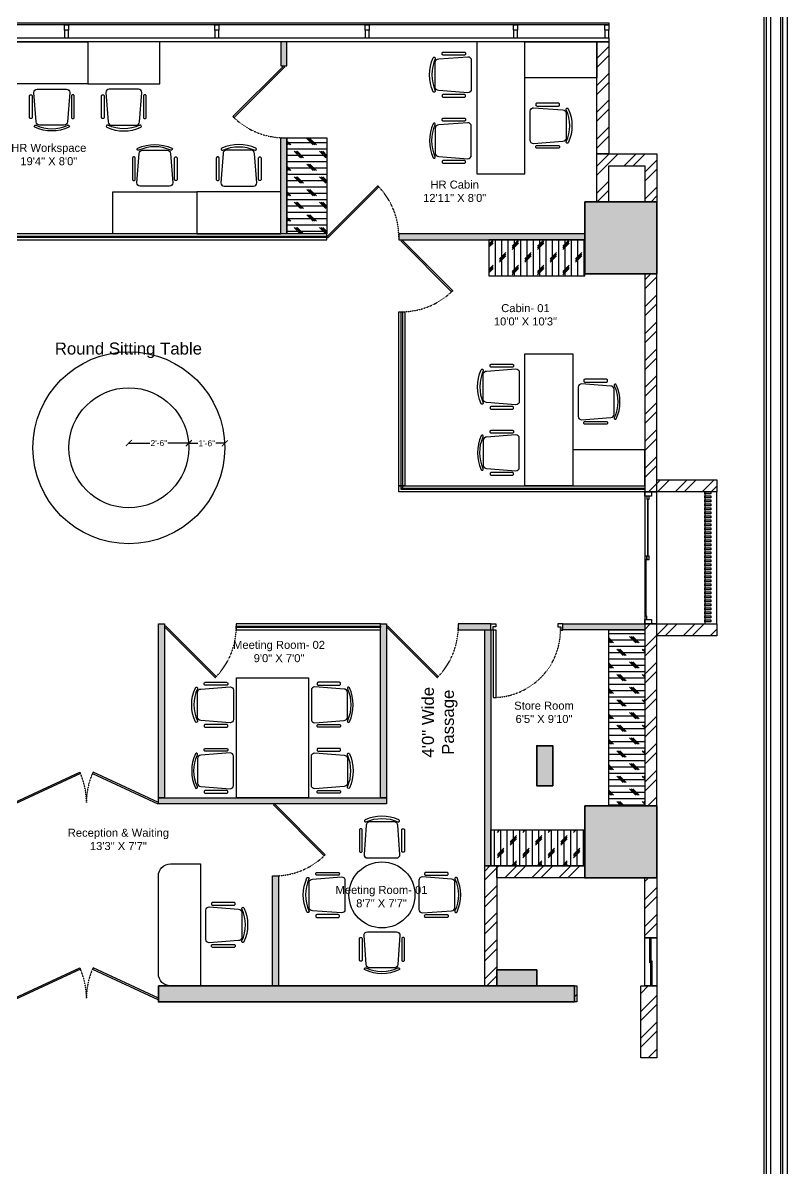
# Model space of a CAD drawing. Header units: inches. Extents: x 245639 to 247372, y 696379 to 697686.
# Drawn here: x 246967 to 247350, y 696827 to 697400 of the extents above; entities that cross this region are included whole.
import ezdxf

# ---------------------------------------------------------------- set-up
doc = ezdxf.new("R2010")
doc.units = ezdxf.units.IN
doc.header["$PDMODE"] = 35
doc.header["$PDSIZE"] = 300
for name, pattern in [('( Hidden )', [0.375, 0.25, -0.125]), ('AUDIT_D_060311083008-3', [0]), ('DOT2', [0.125, 0, -0.125])]:
    doc.linetypes.add(name, pattern=pattern)
for name, color, linetype in [('A-DOOR', 140, 'AUDIT_D_060311083008-3'), ('A-GLAZ', 92, 'AUDIT_D_060311083008-3'), ('FFURNITURE', 42, 'Continuous'), ('HATCH', 251, 'Continuous'), ('I-Text', 44, 'Continuous'), ('I-Windows', 141, 'Continuous'), ('WALL', 7, 'Continuous')]:
    doc.layers.add(name, color=color, linetype=linetype)
for name, color, linetype, lineweight in [('C01 Walls', 10, 'Continuous', 35), ('I-Doors', 161, 'Continuous', 30), ('NAMEPLATE', 7, 'Continuous', 25)]:
    doc.layers.add(name, color=color, linetype=linetype, lineweight=lineweight)
doc.styles.get("Standard").update_dxf_attribs({"font": 'arial.ttf'})
doc.dimstyles.get("Standard").update_dxf_attribs({"dimtxt": 9.25, "dimasz": 0.18, "dimexe": 0.18, "dimexo": 0.0625, "dimgap": 0.09, "dimtad": 0, "dimtih": 1, "dimtoh": 1, "dimdec": 0, "dimzin": 0, "dimdsep": 46, "dimlunit": 4, "dimtxsty": 'Standard', "dimcen": 0.09, "dimadec": 0, "dimazin": 0, "dimtfac": 1, "dimtdec": 0, "dimtofl": 0, "dimtmove": 0, "dimatfit": 3, "dimfxl": 1, "dimtolj": 1, "dimtzin": 0, "dimarcsym": 0})
pattern_1 = [(45, (-663104.8545, -107692.82), (-6.73519209, 6.73519209), []), (45, (-663100.364, -107692.82), (-6.73519209, 6.73519209), [])]

# ---------------------------------------------------------------- blocks, each defined once
blk = doc.blocks.new('CHAIR')
at = {"layer": 'FFURNITURE', "transparency": 33554687}
for points in [[(910091.13, 804704.94), (910102.13, 804704.94, 0.414214), (910103.63, 804706.44), (910104.63, 804719.44, 0.414214), (910103.13, 804720.94), (910090.13, 804720.94, 0.414214), (910088.63, 804719.44), (910089.63, 804706.44, 0.414214)], [(910087.38, 804707.94), (910087.13, 804707.94, -0.414214), (910086.63, 804708.44), (910086.63, 804717.94, -0.414214), (910087.13, 804718.44), (910087.38, 804718.44, -0.414214), (910087.88, 804717.94), (910087.88, 804708.44, -0.414214)], [(910105.88, 804707.94), (910106.13, 804707.94, 0.414214), (910106.63, 804708.44), (910106.63, 804717.94, 0.414214), (910106.13, 804718.44), (910105.88, 804718.44, 0.414214), (910105.38, 804717.94), (910105.38, 804708.44, 0.414214)]]:
    blk.add_lwpolyline(points, format="xyb", close=True, dxfattribs=at)
blk.add_lwpolyline([(910104.17, 804704.02, 0.972145), (910103.76, 804704.93, -0.215828), (910089.52, 804704.92, 0.999593), (910089.08, 804704.02, 0.21626), (910104.18, 804704.02)], format="xyb", dxfattribs=at)
blk = doc.blocks.new('hdttf')
at = {"layer": 'I-Doors', "lineweight": -3, "transparency": 33554687, "elevation": 0.01}
for points in [[(913223.86, 805428.81), (913223.05, 805428.81), (913223.05, 805431.42), (913225.16, 805431.42), (913225.16, 805430.12), (913223.86, 805430.12)], [(913224.02, 805400.74), (913225.32, 805400.74), (913225.32, 805428.81), (913224.02, 805428.81)], [(913252.25, 805428.81), (913253.05, 805428.81), (913253.05, 805431.42), (913250.95, 805431.42), (913250.95, 805430.12), (913252.25, 805430.12)]]:
    blk.add_lwpolyline(points, close=True, dxfattribs=at)
at = {"layer": 'I-Doors', "linetype": '( Hidden )', "lineweight": -3, "ltscale": 0.1, "transparency": 33554687}
blk.add_arc((913224.02, 805428.81, 0.01), 28.07, 270, 2.6636, dxfattribs=at)
blk = doc.blocks.new('_ArchTick')
at = {"color": 0, "linetype": 'ByBlock', "const_width": 0.15}
blk.add_lwpolyline([(-0.5, -0.5), (0.5, 0.5)], dxfattribs=at)
blk = doc.blocks.new('*D18')
at = {"linetype": 'DOT2', "lineweight": -2, "transparency": 16777216}
for p, q in [((247020.32, 697189.3), (247020.32, 697189.68)), ((247050.32, 697189.3), (247050.32, 697189.68))]:
    blk.add_line(p, q, dxfattribs=at)
at = {"lineweight": -2, "transparency": 16777216}
for p, q in [((247020.32, 697189.5), (247031.22, 697189.5)), ((247050.32, 697189.5), (247039.42, 697189.5))]:
    blk.add_line(p, q, dxfattribs=at)
at = {"layer": 'Defpoints', "color": 0, "transparency": 16777216}
for p in [(247020.32, 697187.18, 0), (247050.32, 697189.5), (247050.32, 697187.18, 0)]:
    blk.add_point(p, dxfattribs=at)
at = {"lineweight": -2, "transparency": 16777216, "xscale": 3, "yscale": 3, "zscale": 3, "rotation": 180}
blk.add_blockref('_ArchTick', (247020.32, 697189.5), dxfattribs=at)
at = {"lineweight": -2, "transparency": 16777216, "xscale": 3, "yscale": 3, "zscale": 3}
blk.add_blockref('_ArchTick', (247050.32, 697189.5), dxfattribs=at)
at = {"transparency": 16777216, "insert": (247035.32, 697189.5), "char_height": 3, "attachment_point": 5, "bg_fill": 3, "box_fill_scale": 1.1, "bg_fill_color": 256, "bg_fill_true_color": 13158600, "bg_fill_transparency": 0}
blk.add_mtext('\\A1;2\'-6"', dxfattribs=at)
blk = doc.blocks.new('*D19')
at = {"linetype": 'DOT2', "lineweight": -2, "transparency": 16777216}
for p, q in [((247050.32, 697189.22), (247050.32, 697189.6)), ((247068.32, 697189.22), (247068.32, 697189.6))]:
    blk.add_line(p, q, dxfattribs=at)
at = {"lineweight": -2, "transparency": 16777216}
for p, q in [((247050.32, 697189.42), (247055.38, 697189.42)), ((247068.32, 697189.42), (247063.26, 697189.42))]:
    blk.add_line(p, q, dxfattribs=at)
at = {"layer": 'Defpoints', "color": 0, "transparency": 16777216}
for p in [(247050.32, 697187.18), (247068.32, 697189.42), (247068.32, 697187.18, 0)]:
    blk.add_point(p, dxfattribs=at)
at = {"lineweight": -2, "transparency": 16777216, "xscale": 3, "yscale": 3, "zscale": 3, "rotation": 180}
blk.add_blockref('_ArchTick', (247050.32, 697189.42), dxfattribs=at)
at = {"lineweight": -2, "transparency": 16777216, "xscale": 3, "yscale": 3, "zscale": 3}
blk.add_blockref('_ArchTick', (247068.32, 697189.42), dxfattribs=at)
at = {"transparency": 16777216, "insert": (247059.32, 697189.42), "char_height": 3, "attachment_point": 5, "bg_fill": 3, "box_fill_scale": 1.1, "bg_fill_color": 256, "bg_fill_true_color": 13158600, "bg_fill_transparency": 0}
blk.add_mtext('\\A1;1\'-6"', dxfattribs=at)

msp = doc.modelspace()

# ---------------------------------------------------------------- hatches: boundary and pattern name
at = {"layer": 'HATCH', "transparency": 33554559}
h = msp.add_hatch(color=42, dxfattribs=at)
h.dxf.hatch_style = 1
h.paths.add_polyline_path([(247096.32, 697378.18), (247099.32, 697378.18), (247099.32, 697390.18), (247096.32, 697390.18)])
at = {"layer": 'HATCH', "true_color": 0x939598, "transparency": 33554687}
h = msp.add_hatch(dxfattribs=at)
h.set_pattern_fill('ANSI32', color=252)
h.set_pattern_definition(pattern_1)
h.paths.add_polyline_path([(247254.32, 697390.18), (247260.32, 697390.18), (247260.32, 697334.18), (247254.32, 697334.18)])
h.paths.add_polyline_path([(247260.32, 697328.18), (247278.32, 697328.18), (247278.32, 697310.18), (247260.32, 697310.18)], flags=16)
h.paths.add_polyline_path([(247254.32, 697334.18), (247284.32, 697334.18), (247284.32, 697310.18), (247254.32, 697310.18)])
at = {"layer": 'HATCH', "transparency": 33554559}
h = msp.add_hatch(color=42, dxfattribs=at)
h.dxf.hatch_style = 1
h.paths.add_polyline_path([(247096.32, 697342.18), (247099.32, 697342.18), (247099.32, 697294.18), (247096.32, 697294.18)])
h = msp.add_hatch(dxfattribs=at)
h.set_pattern_fill('CORK', color=42)
h.set_pattern_definition([(0, (-5123.8963, 2421.2367), (0, 3.175), []), (135, (-5122.309, 2419.649), (-6.35000274, -6.35000274), [4.49013, -4.49013]), (135, (-5121.515, 2419.649), (-6.35000274, -6.35000274), [4.49013, -4.49013]), (135, (-5120.721, 2419.649), (-6.35000274, -6.35000274), [4.49013, -4.49013])])
h.paths.add_polyline_path([(247119.32, 697294.18), (247099.32, 697294.18), (247099.32, 697342.18), (247119.32, 697342.18)])
at = {"layer": 'HATCH', "true_color": 0x939598, "transparency": 33554687}
h = msp.add_hatch(color=252, dxfattribs=at)
h.dxf.hatch_style = 1
h.paths.add_polyline_path([(246859.32, 697012.18), (246903.32, 697012.18), (246903.32, 696978.18), (246859.32, 696978.18)])
h.paths.add_polyline_path([(247204.32, 696926.18), (247224.32, 696926.18), (247224.32, 696918.18), (247204.32, 696918.18)])
h.paths.add_polyline_path([(247035.12, 696918.18), (247243.12, 696918.18), (247243.12, 696910.18), (247035.12, 696910.18)])
h.paths.add_polyline_path([(247232.32, 697018.18), (247224.32, 697018.18), (247224.32, 697038.18), (247232.32, 697038.18)])
h.paths.add_polyline_path([(247248.32, 697008.18), (247284.32, 697008.18), (247284.32, 696972.18), (247248.32, 696972.18)])
h.paths.add_polyline_path([(247248.32, 697310.18), (247284.32, 697310.18), (247284.32, 697274.18), (247248.32, 697274.18)])
h.paths.add_polyline_path([(246901.32, 697310.18), (246861.32, 697310.18), (246861.32, 697270.18), (246901.32, 697270.18)])
h.paths.add_polyline_path([(246485.32, 697310.18), (246525.32, 697310.18), (246525.32, 697270.18), (246485.32, 697270.18)])
h.paths.add_polyline_path([(246156.32, 697286.57), (246196.32, 697286.57), (246196.32, 697246.57), (246156.32, 697246.57)])
h.paths.add_polyline_path([(245762.32, 697310.18), (245750.32, 697310.18), (245750.32, 697222.18), (245762.32, 697222.18)])
h.paths.add_polyline_path([(245762.32, 697060.18), (245750.32, 697060.18), (245750.32, 696972.18), (245762.32, 696972.18)])
h.paths.add_polyline_path([(245840.32, 696932.18), (245848.32, 696932.18), (245848.32, 696912.18), (245840.32, 696912.18)])
h.paths.add_polyline_path([(246004.32, 697052.18), (246024.32, 697052.18), (246024.32, 697044.18), (246004.32, 697044.18)])
h.paths.add_polyline_path([(246152.32, 697016.18), (246196.32, 697016.18), (246196.32, 696972.18), (246152.32, 696972.18)])
h.paths.add_polyline_path([(246260.32, 697052.18), (246280.32, 697052.18), (246280.32, 697044.18), (246260.32, 697044.18)])
h.paths.add_polyline_path([(246354.32, 697044.18), (246374.32, 697044.18), (246374.32, 697052.18), (246354.32, 697052.18)])
h.paths.add_polyline_path([(246482.32, 696972.18), (246526.32, 696972.18), (246526.32, 697016.18), (246482.32, 697016.18)])
h.paths.add_polyline_path([(246636.32, 697052.18), (246656.32, 697052.18), (246656.32, 697044.18), (246636.32, 697044.18)])
h.paths.add_polyline_path([(246730.32, 697052.18), (246750.32, 697052.18), (246750.32, 697044.18), (246730.32, 697044.18)])
at = {"layer": 'HATCH', "transparency": 33554559}
h = msp.add_hatch(color=42, dxfattribs=at)
h.dxf.hatch_style = 1
h.paths.add_polyline_path([(247248.32, 697291.18), (247248.32, 697294.18), (247155.32, 697294.18), (247155.32, 697291.18)])
h = msp.add_hatch(dxfattribs=at)
h.set_pattern_fill('CORK', color=42, angle=90)
h.set_pattern_definition([(90, (-664221.4, -105168.278), (-3.175, 2e-16), []), (225, (-664219.8125, -105166.6905), (6.35000274, -6.35000274), [4.49013, -4.49013]), (225, (-664219.8125, -105165.897), (6.35000274, -6.35000274), [4.49013, -4.49013]), (225, (-664219.8125, -105165.103), (6.35000274, -6.35000274), [4.49013, -4.49013])])
h.paths.add_polyline_path([(247200.32, 697273.18), (247248.32, 697273.18), (247248.32, 697291.18), (247200.32, 697291.18)])
at = {"layer": 'HATCH', "true_color": 0x939598, "transparency": 33554687}
h = msp.add_hatch(dxfattribs=at)
h.set_pattern_fill('ANSI32', color=252)
h.set_pattern_definition(pattern_1)
h.paths.add_polyline_path([(247284.32, 697171.18), (247314.32, 697171.18), (247314.32, 697165.18), (247284.32, 697165.18)])
h.paths.add_polyline_path([(247278.32, 697165.18), (247284.32, 697165.18), (247284.32, 697274.18), (247278.32, 697274.18)])
at = {"layer": 'HATCH', "transparency": 33554559}
h = msp.add_hatch(color=42, dxfattribs=at)
h.dxf.hatch_style = 1
h.paths.add_polyline_path([(247035.12, 697099.18), (247038.12, 697099.18), (247038.12, 697012.18), (247035.12, 697012.18)])
h = msp.add_hatch(color=42, dxfattribs=at)
h.dxf.hatch_style = 1
h.paths.add_polyline_path([(247149.12, 697099.18), (247146.12, 697099.18), (247146.12, 697012.18), (247149.12, 697012.18)])
h = msp.add_hatch(color=42, dxfattribs=at)
h.dxf.hatch_style = 1
h.paths.add_polyline_path([(247201.32, 697099.18), (247185.05, 697099.18), (247185.05, 697096.18), (247201.32, 697096.18)])
h = msp.add_hatch(color=42, dxfattribs=at)
h.dxf.hatch_style = 1
h.paths.add_polyline_path([(247237.32, 697099.18), (247237.32, 697096.18), (247278.32, 697096.18), (247278.32, 697099.18)])
at = {"layer": 'HATCH', "true_color": 0x939598, "transparency": 33554687}
h = msp.add_hatch(dxfattribs=at)
h.set_pattern_fill('ANSI32', color=252)
h.set_pattern_definition([(45, (-664868.668, -107673.661), (-6.73519209, 6.73519209), []), (45, (-664864.178, -107673.661), (-6.73519209, 6.73519209), [])])
h.paths.add_polyline_path([(247284.32, 697099.18), (247314.32, 697099.18), (247314.32, 697093.18), (247284.32, 697093.18)])
h.paths.add_polyline_path([(247284.32, 697099.18), (247278.32, 697099.18), (247278.32, 697008.18), (247284.32, 697008.18)])
at = {"layer": 'HATCH', "transparency": 33554559}
h = msp.add_hatch(color=42, dxfattribs=at)
h.dxf.hatch_style = 1
h.paths.add_polyline_path([(247201.32, 697096.18), (247198.32, 697096.18), (247198.32, 696978.18), (247201.32, 696978.18)])
h = msp.add_hatch(dxfattribs=at)
h.set_pattern_fill('CORK', color=42, angle=180)
h.set_pattern_definition([(180, (941875.2627, 451981.2072), (-4e-16, -3.175), []), (315, (941873.675, 451982.795), (6.35000274, 6.35000274), [4.49013, -4.49013]), (315, (941872.881, 451982.795), (6.35000274, 6.35000274), [4.49013, -4.49013]), (315, (941872.088, 451982.795), (6.35000274, 6.35000274), [4.49013, -4.49013])])
h.paths.add_polyline_path([(247260.32, 697008.18), (247260.32, 697096.18), (247278.32, 697096.18), (247278.32, 697008.18)])
h = msp.add_hatch(color=42, dxfattribs=at)
h.dxf.hatch_style = 1
h.paths.add_polyline_path([(247035.12, 697012.18), (247149.12, 697012.18), (247149.12, 697009.18), (247035.12, 697009.18)])
h = msp.add_hatch(dxfattribs=at)
h.set_pattern_fill('CORK', color=42, angle=270)
h.set_pattern_definition([(270, (492297.292, 1391593.1228), (3.175, -6e-16), []), (45, (492295.705, 1391591.535), (-6.35000274, 6.35000274), [4.49013, -4.49013]), (45, (492295.705, 1391590.7415), (-6.35000274, 6.35000274), [4.49013, -4.49013]), (45, (492295.705, 1391589.948), (-6.35000274, 6.35000274), [4.49013, -4.49013])])
h.paths.add_polyline_path([(247248.32, 696978.18), (247201.32, 696978.18), (247201.32, 696996.18), (247248.32, 696996.18)])
at = {"layer": 'HATCH', "true_color": 0x939598, "transparency": 33554687}
h = msp.add_hatch(dxfattribs=at)
h.set_pattern_fill('ANSI32', color=252)
h.set_pattern_definition(pattern_1)
h.paths.add_polyline_path([(247204.32, 696978.18), (247248.32, 696978.18), (247248.32, 696972.18), (247204.32, 696972.18)])
h.paths.add_polyline_path([(247198.32, 696978.18), (247204.32, 696978.18), (247204.32, 696918.18), (247198.32, 696918.18)])
at = {"layer": 'HATCH', "transparency": 33554559}
h = msp.add_hatch(color=42, dxfattribs=at)
h.dxf.hatch_style = 1
h.paths.add_polyline_path([(247092.12, 696973.18), (247095.12, 696973.18), (247095.12, 696918.18), (247092.12, 696918.18)])
at = {"layer": 'HATCH', "true_color": 0x939598, "transparency": 33554687}
h = msp.add_hatch(dxfattribs=at)
h.set_pattern_fill('ANSI32', color=252)
h.set_pattern_definition(pattern_1)
h.paths.add_polyline_path([(247276.32, 696918.18), (247284.32, 696918.18), (247284.32, 696882.18), (247276.32, 696882.18)])
h.paths.add_polyline_path([(247278.32, 696972.18), (247284.32, 696972.18), (247284.32, 696942.18), (247278.32, 696942.18)])
h = msp.add_hatch(dxfattribs=at)
h.set_pattern_fill('ANSI32', color=252)
h.set_pattern_definition(pattern_1)
h.paths.add_polyline_path([(247243.12, 696918.18), (247244.32, 696918.18), (247244.32, 696910.18), (247243.12, 696910.18)])

# ---------------------------------------------------------------- linework, layer by layer
at = {"layer": 'A-DOOR', "transparency": 33554687}
for points, elevation in [([(247278.32, 697163.04), (247278.32, 697165.18), (247281.66, 697165.18), (247281.66, 697163.04)], 0), ([(247280.46, 697163.04), (247279.39, 697163.04), (247279.39, 697161.44), (247280.46, 697161.44)], 0), ([(247279.39, 697132.98), (247278.32, 697132.98), (247278.32, 697131.38), (247279.39, 697131.38)], 0.15), ([(247280.46, 697132.98), (247279.39, 697132.98), (247279.39, 697131.38), (247280.46, 697131.38)], 0.15), ([(247279.39, 697102.92), (247278.32, 697102.92), (247278.32, 697101.32), (247279.39, 697101.32)], 0.3), ([(247278.32, 697099.18), (247278.32, 697101.32), (247281.66, 697101.32), (247281.66, 697099.18)], 0.3)]:
    msp.add_lwpolyline(points, close=True, dxfattribs=dict(at, elevation=elevation))
at = {"layer": 'A-GLAZ', "transparency": 33554687}
for p, q in [((247279.81, 697132.98, 0.3), (247279.81, 697161.44, 0.3)), ((247280.03, 697132.98, 0.3), (247280.03, 697161.44, 0.3)), ((247278.75, 697102.92, 0.3), (247278.75, 697131.38, 0.3)), ((247278.96, 697102.92, 0.3), (247278.96, 697131.38, 0.3))]:
    msp.add_line(p, q, dxfattribs=at)
at = {"layer": 'A-GLAZ', "transparency": 33554687, "elevation": -0.29}
msp.add_lwpolyline([(247260.32, 697398.58), (245741.92, 697398.58), (245741.92, 697323.38), (245740.92, 697323.38), (245740.92, 697399.58), (247260.32, 697399.58)], close=True, dxfattribs=at)
at = {"layer": 'C01 Walls', "transparency": 33554687, "elevation": 0}
for points in [[(247248.32, 697310.18), (247284.32, 697310.18), (247284.32, 697274.18), (247248.32, 697274.18)], [(247232.32, 697018.18), (247224.32, 697018.18), (247224.32, 697038.18), (247232.32, 697038.18)], [(247248.32, 697008.18), (247284.32, 697008.18), (247284.32, 696972.18), (247248.32, 696972.18)], [(247204.32, 696926.18), (247224.32, 696926.18), (247224.32, 696918.18), (247204.32, 696918.18)], [(247035.12, 696918.18), (247243.12, 696918.18), (247243.12, 696910.18), (247035.12, 696910.18)]]:
    msp.add_lwpolyline(points, close=True, dxfattribs=at)
at = {"layer": 'FFURNITURE', "transparency": 33554687}
for points, elevation in [([(246963.82, 697390.18), (246999.82, 697390.18), (246999.82, 697369.18), (246963.82, 697369.18)], 0), ([(247035.82, 697390.18), (246999.82, 697390.18), (246999.82, 697369.18), (247035.82, 697369.18)], 0), ([(247096.32, 697378.18), (247099.32, 697378.18), (247099.32, 697390.18), (247096.32, 697390.18)], 0), ([(247218.32, 697324.18), (247218.32, 697390.18), (247194.32, 697390.18), (247194.32, 697324.18)], 0.32), ([(247218.32, 697372.18), (247218.32, 697390.18), (247254.32, 697390.18), (247254.32, 697372.18)], 0.32), ([(247096.32, 697342.18), (247099.32, 697342.18), (247099.32, 697294.18), (247096.32, 697294.18)], 0), ([(247119.32, 697294.18), (247099.32, 697294.18), (247099.32, 697342.18), (247119.32, 697342.18)], 0), ([(247054.32, 697294.18), (247012.32, 697294.18), (247012.32, 697315.18), (247054.32, 697315.18)], 0), ([(247054.32, 697294.18), (247096.32, 697294.18), (247096.32, 697315.18), (247054.32, 697315.18)], 0), ([(247119.32, 697294.18), (246937.32, 697294.18), (246937.32, 697291.18), (247119.32, 697291.18)], 0), ([(247248.32, 697291.18), (247248.32, 697294.18), (247155.32, 697294.18), (247155.32, 697291.18)], 0.32), ([(247200.32, 697273.18), (247248.32, 697273.18), (247248.32, 697291.18), (247200.32, 697291.18)], 0.32), ([(247158.32, 697255.18), (247158.32, 697168.18), (247155.32, 697168.18), (247155.32, 697255.18)], 0.32), ([(247242.32, 697234.18), (247242.32, 697168.18), (247218.32, 697168.18), (247218.32, 697234.18)], 0), ([(247242.32, 697186.18), (247242.32, 697168.18), (247278.32, 697168.18), (247278.32, 697186.18)], 0), ([(247278.32, 697165.18), (247155.32, 697165.18), (247155.32, 697168.18), (247278.32, 697168.18)], 0), ([(247035.12, 697099.18), (247038.12, 697099.18), (247038.12, 697012.18), (247035.12, 697012.18)], 0), ([(247074.05, 697096.18), (247146.12, 697096.18), (247146.12, 697099.18), (247074.05, 697099.18)], 0), ([(247146.12, 697099.18), (247149.12, 697099.18), (247149.12, 697012.18), (247146.12, 697012.18)], 0), ([(247185.05, 697096.18), (247201.32, 697096.18), (247201.32, 697099.18), (247185.05, 697099.18)], 0), ([(247237.32, 697096.18), (247237.32, 697099.18), (247278.32, 697099.18), (247278.32, 697096.18)], 0), ([(247198.32, 697096.18), (247201.32, 697096.18), (247201.32, 696978.18), (247198.32, 696978.18)], 0), ([(247260.32, 697008.18), (247260.32, 697096.18), (247278.32, 697096.18), (247278.32, 697008.18)], 0), ([(247074.12, 697072.18), (247110.12, 697072.18), (247110.12, 697012.18), (247074.12, 697012.18)], 0), ([(247035.12, 697012.18), (247149.12, 697012.18), (247149.12, 697009.18), (247035.12, 697009.18)], 0), ([(247248.32, 696978.18), (247201.32, 696978.18), (247201.32, 696996.18), (247248.32, 696996.18)], 0), ([(247092.12, 696973.18), (247095.12, 696973.18), (247095.12, 696918.18), (247092.12, 696918.18)], 0)]:
    msp.add_lwpolyline(points, close=True, dxfattribs=dict(at, elevation=elevation))
at = {"layer": 'FFURNITURE', "color": 141, "true_color": 0xadddf7, "transparency": 33554687}
for points, elevation in [([(246937.32, 697293.05), (247119.32, 697293.05), (247119.32, 697292.3), (246937.32, 697292.3)], 0), ([(247157.19, 697255.18), (247157.19, 697167.05), (247156.44, 697167.05), (247156.44, 697255.18)], 0.32), ([(247278.32, 697166.3), (247156.44, 697166.3), (247156.44, 697167.05), (247278.32, 697167.05)], 0), ([(247074.05, 697098.05), (247146.12, 697098.05), (247146.12, 697097.3), (247074.05, 697097.3)], 0)]:
    msp.add_lwpolyline(points, close=True, dxfattribs=dict(at, elevation=elevation))
at = {"layer": 'FFURNITURE', "transparency": 33554687, "elevation": 0}
msp.add_lwpolyline([(247041.12, 696979.18), (247056.12, 696979.18), (247056.12, 696918.18), (247041.12, 696918.18, -0.414214), (247035.12, 696924.18), (247035.12, 696973.18, -0.414214)], format="xyb", close=True, dxfattribs=at)
at = {"layer": 'FFURNITURE', "color": 4, "transparency": 33554687, "elevation": 0}
for points in [[(247280.82, 696942.18), (247281.32, 696942.18), (247281.32, 696929.68), (247280.82, 696929.68)], [(247281.82, 696918.18), (247281.32, 696918.18), (247281.32, 696930.68), (247281.82, 696930.68)]]:
    msp.add_lwpolyline(points, close=True, dxfattribs=at)
at = {"layer": 'FFURNITURE', "transparency": 33554687}
for centre, radius in [((247020.32, 697187.18, 0), 48), ((247020.32, 697187.18, 0), 30), ((247146.92, 696963.64), 16.5)]:
    msp.add_circle(centre, radius, dxfattribs=at)
at = {"layer": 'I-Windows', "ltscale": 5, "transparency": 33554687}
for points, elevation in [([(247072.36, 697352.72), (247072.89, 697352.19), (247098.35, 697377.65), (247097.82, 697378.18)], 0), ([(247144.78, 697318.14), (247145.31, 697317.61), (247119.85, 697292.15), (247119.32, 697292.68)], 0.32), ([(247182.28, 697265.72), (247181.75, 697265.19), (247156.29, 697290.65), (247156.82, 697291.18)], 0.32), ([(247063.53, 697072.27), (247064.06, 697072.8), (247038.65, 697098.21), (247038.12, 697097.68)], 0), ([(247174.53, 697072.27), (247175.06, 697072.8), (247149.65, 697098.21), (247149.12, 697097.68)], 0), ([(246995.78, 697025.08), (246996.09, 697024.4), (246963.44, 697009.25), (246963.12, 697009.93)], 0), ([(247002.46, 697025.08), (247002.15, 697024.4), (247034.8, 697009.25), (247035.12, 697009.93)], 0), ([(247118.58, 696983.72), (247118.05, 696983.19), (247092.59, 697008.65), (247093.12, 697009.18)], 0), ([(246995.78, 696927.2), (246996.09, 696926.52), (246963.44, 696911.37), (246963.12, 696912.05)], 0), ([(247002.46, 696927.2), (247002.15, 696926.52), (247034.8, 696911.37), (247035.12, 696912.05)], 0)]:
    msp.add_lwpolyline(points, close=True, dxfattribs=dict(at, elevation=elevation))
at = {"layer": 'I-Windows', "linetype": '( Hidden )', "ltscale": 0.1, "transparency": 33554687}
for centre, radius, start, end in [((247097.82, 697378.18, 0), 36, 225, 270), ((247119.32, 697292.68, 0.32), 36, 0, 45), ((247156.82, 697291.18, 0.32), 36, 270, 315), ((247038.12, 697097.68, 0), 35.93, 315, 0), ((247149.12, 697097.68, 0), 35.93, 315, 0), ((246963.12, 697009.93, 0), 36, 0, 24.8837), ((247035.12, 697009.93, 0), 36, 155.1163, 180), ((247093.12, 697009.18, 0), 36, 270, 315), ((246963.12, 696912.05, 0), 36, 0, 24.8837), ((247035.12, 696912.05, 0), 36, 155.1163, 180)]:
    msp.add_arc(centre, radius, start, end, dxfattribs=at)
at = {"layer": 'NAMEPLATE', "ltscale": 0.2, "transparency": 33554687, "elevation": 0}
for points in [[(247349.5, 697663.66), (247349.5, 696400.83), (245661.07, 696400.83), (245661.07, 697663.66)], [(247341.28, 697655.44), (247341.28, 696409.05), (245669.29, 696409.05), (245669.29, 697655.44)]]:
    msp.add_lwpolyline(points, close=True, dxfattribs=at)
at = {"layer": 'NAMEPLATE', "color": 253, "ltscale": 0.2, "transparency": 33554687, "elevation": 0}
for points in [[(247347.26, 697661.42), (247347.26, 696403.07), (245663.31, 696403.07), (245663.31, 697661.42)], [(247346.15, 697660.3), (247346.15, 696404.18), (245664.43, 696404.18), (245664.43, 697660.3)], [(247339.04, 697653.2), (247339.04, 696411.29), (245671.53, 696411.29), (245671.53, 697653.2)], [(247337.93, 697652.08), (247337.93, 696412.4), (245672.65, 696412.4), (245672.65, 697652.08)]]:
    msp.add_lwpolyline(points, close=True, dxfattribs=at)
at = {"layer": 'WALL', "transparency": 33554687}
for points, elevation in [([(246988.12, 697398.58), (246990.12, 697398.58), (246990.12, 697395.98), (246988.12, 697395.98)], 0), ([(246990.12, 697395.98), (246988.12, 697395.98), (246988.12, 697392.18), (246990.12, 697392.18)], 0), ([(247063.32, 697398.58), (247065.32, 697398.58), (247065.32, 697395.98), (247063.32, 697395.98)], 0), ([(247065.32, 697395.98), (247063.32, 697395.98), (247063.32, 697392.18), (247065.32, 697392.18)], 0), ([(247138.52, 697398.58), (247140.52, 697398.58), (247140.52, 697395.98), (247138.52, 697395.98)], 0), ([(247140.52, 697395.98), (247138.52, 697395.98), (247138.52, 697392.18), (247140.52, 697392.18)], 0), ([(247212.72, 697398.58), (247214.72, 697398.58), (247214.72, 697395.98), (247212.72, 697395.98)], 0), ([(247214.72, 697395.98), (247212.72, 697395.98), (247212.72, 697392.18), (247214.72, 697392.18)], 0), ([(247258.32, 697398.58), (247260.32, 697398.58), (247260.32, 697395.98), (247258.32, 697395.98)], 0), ([(247260.32, 697395.98), (247258.32, 697395.98), (247258.32, 697392.18), (247260.32, 697392.18)], 0), ([(247260.32, 697390.18), (245750.32, 697390.18), (245750.32, 697310.18), (245748.32, 697310.18), (245748.32, 697392.18), (247260.32, 697392.18)], 0), ([(247254.32, 697390.18), (247260.32, 697390.18), (247260.32, 697334.18), (247254.32, 697334.18)], 0.32), ([(247254.32, 697334.18), (247284.32, 697334.18), (247284.32, 697310.18), (247254.32, 697310.18)], 0), ([(247260.32, 697328.18), (247278.32, 697328.18), (247278.32, 697310.18), (247260.32, 697310.18)], 0), ([(247278.32, 697165.18), (247284.32, 697165.18), (247284.32, 697274.18), (247278.32, 697274.18)], 0), ([(247284.32, 697171.18), (247314.32, 697171.18), (247314.32, 697165.18), (247284.32, 697165.18)], 0), ([(247308.32, 697165.18), (247311.32, 697165.18), (247311.32, 697164.18), (247308.32, 697164.18)], 0), ([(247308.32, 697163.18), (247311.32, 697163.18), (247311.32, 697162.18), (247308.32, 697162.18)], 0), ([(247308.32, 697161.18), (247311.32, 697161.18), (247311.32, 697160.18), (247308.32, 697160.18)], 0), ([(247308.32, 697159.18), (247311.32, 697159.18), (247311.32, 697158.18), (247308.32, 697158.18)], 0), ([(247308.32, 697157.18), (247311.32, 697157.18), (247311.32, 697156.18), (247308.32, 697156.18)], 0), ([(247308.32, 697155.18), (247311.32, 697155.18), (247311.32, 697154.18), (247308.32, 697154.18)], 0), ([(247308.32, 697153.18), (247311.32, 697153.18), (247311.32, 697152.18), (247308.32, 697152.18)], 0), ([(247308.32, 697151.18), (247311.32, 697151.18), (247311.32, 697150.18), (247308.32, 697150.18)], 0), ([(247308.32, 697149.18), (247311.32, 697149.18), (247311.32, 697148.18), (247308.32, 697148.18)], 0), ([(247308.32, 697147.18), (247311.32, 697147.18), (247311.32, 697146.18), (247308.32, 697146.18)], 0), ([(247308.32, 697145.18), (247311.32, 697145.18), (247311.32, 697144.18), (247308.32, 697144.18)], 0), ([(247308.32, 697143.18), (247311.32, 697143.18), (247311.32, 697142.18), (247308.32, 697142.18)], 0), ([(247308.32, 697141.18), (247311.32, 697141.18), (247311.32, 697140.18), (247308.32, 697140.18)], 0), ([(247308.32, 697139.18), (247311.32, 697139.18), (247311.32, 697138.18), (247308.32, 697138.18)], 0), ([(247308.32, 697137.18), (247311.32, 697137.18), (247311.32, 697136.18), (247308.32, 697136.18)], 0), ([(247308.32, 697135.18), (247311.32, 697135.18), (247311.32, 697134.18), (247308.32, 697134.18)], 0), ([(247308.32, 697133.18), (247311.32, 697133.18), (247311.32, 697132.18), (247308.32, 697132.18)], 0), ([(247308.32, 697131.18), (247311.32, 697131.18), (247311.32, 697130.18), (247308.32, 697130.18)], 0), ([(247308.32, 697129.18), (247311.32, 697129.18), (247311.32, 697128.18), (247308.32, 697128.18)], 0), ([(247308.32, 697127.18), (247311.32, 697127.18), (247311.32, 697126.18), (247308.32, 697126.18)], 0), ([(247308.32, 697125.18), (247311.32, 697125.18), (247311.32, 697124.18), (247308.32, 697124.18)], 0), ([(247308.32, 697123.18), (247311.32, 697123.18), (247311.32, 697122.18), (247308.32, 697122.18)], 0), ([(247308.32, 697121.18), (247311.32, 697121.18), (247311.32, 697120.18), (247308.32, 697120.18)], 0), ([(247308.32, 697119.18), (247311.32, 697119.18), (247311.32, 697118.18), (247308.32, 697118.18)], 0), ([(247308.32, 697117.18), (247311.32, 697117.18), (247311.32, 697116.18), (247308.32, 697116.18)], 0), ([(247308.32, 697115.18), (247311.32, 697115.18), (247311.32, 697114.18), (247308.32, 697114.18)], 0), ([(247308.32, 697113.18), (247311.32, 697113.18), (247311.32, 697112.18), (247308.32, 697112.18)], 0), ([(247308.32, 697111.18), (247311.32, 697111.18), (247311.32, 697110.18), (247308.32, 697110.18)], 0), ([(247308.32, 697109.18), (247311.32, 697109.18), (247311.32, 697108.18), (247308.32, 697108.18)], 0), ([(247308.32, 697107.18), (247311.32, 697107.18), (247311.32, 697106.18), (247308.32, 697106.18)], 0), ([(247308.32, 697105.18), (247311.32, 697105.18), (247311.32, 697104.18), (247308.32, 697104.18)], 0), ([(247284.32, 697099.18), (247278.32, 697099.18), (247278.32, 697008.18), (247284.32, 697008.18)], 0), ([(247284.32, 697099.18), (247314.32, 697099.18), (247314.32, 697093.18), (247284.32, 697093.18)], 0), ([(247308.32, 697103.18), (247311.32, 697103.18), (247311.32, 697102.18), (247308.32, 697102.18)], 0), ([(247311.32, 697100.18), (247308.32, 697100.18), (247308.32, 697101.18), (247311.32, 697101.18)], 0), ([(247198.32, 696978.18), (247204.32, 696978.18), (247204.32, 696918.18), (247198.32, 696918.18)], 0), ([(247204.32, 696978.18), (247248.32, 696978.18), (247248.32, 696972.18), (247204.32, 696972.18)], 0), ([(247278.32, 696972.18), (247284.32, 696972.18), (247284.32, 696942.18), (247278.32, 696942.18)], 0), ([(247278.32, 696942.18), (247284.32, 696942.18), (247284.32, 696918.18), (247278.32, 696918.18)], 0), ([(247243.12, 696918.18), (247244.32, 696918.18), (247244.32, 696910.18), (247243.12, 696910.18)], 0), ([(247276.32, 696918.18), (247284.32, 696918.18), (247284.32, 696882.18), (247276.32, 696882.18)], 0)]:
    msp.add_lwpolyline(points, close=True, dxfattribs=dict(at, elevation=elevation))
at = {"layer": 'WALL', "color": 252, "true_color": 0x939598, "transparency": 33554687}
for points, elevation in [([(247278.32, 697099.18), (247284.32, 697099.18), (247284.32, 697165.18), (247278.32, 697165.18)], 0.3), ([(247308.32, 697099.18), (247314.32, 697099.18), (247314.32, 697165.18), (247308.32, 697165.18)], 0)]:
    msp.add_lwpolyline(points, close=True, dxfattribs=dict(at, elevation=elevation))

# ---------------------------------------------------------------- block references
at = {"layer": 'FFURNITURE', "transparency": 33554687, "yscale": 1.124476738576797, "zscale": 1.124476738576797}
for p, xscale, rotation in [((-657698.41, -326008.81, 0.32), -1.124476738576797, 270), ((1152111.05, 1720730.67, 0.32), -1.124476738576797, 90.00000000000007), ((-657698.41, 1720723.17, 0.32), 1.124476738576797, 270), ((-776349.17, 1602207.91, 0), -1.124476738576797, 180), ((1270457.81, 1602207.91, 0), 1.124476738576797, 180), ((-657674.41, -326164.81, 0), -1.124476738576797, 270), ((1152135.05, -326172.31, 0), 1.124476738576797, 89.99999999999993), ((-657674.41, 1720567.17, 0), 1.124476738576797, 270), ((-657817.36, -326323.81, 0), -1.124476738576797, 270), ((1152001.6, -326323.81, 0), 1.124476738576797, 90.00000000000001), ((-657817.36, 1720408.17, 0), 1.124476738576797, 270), ((1152001.6, 1720408.17, 0), -1.124476738576797, 90), ((1270529.41, 1601872.11), 1.124476738576797, 180), ((-657761.56, -326418.85), -1.124476738576797, 270), ((1152055.39, -326418.85), 1.124476738576797, 90.00000000000001), ((1151948.85, 1720331.17, 0), -1.124476738576797, 90)]:
    msp.add_blockref('CHAIR', p, dxfattribs=dict(at, xscale=xscale, rotation=rotation))
at = {"layer": 'FFURNITURE', "transparency": 33554687}
for name, p, xscale, yscale, zscale in [('CHAIR', (1270364.31, -207523.55, 0), -1.124476738576797, 1.124476738576797, 1.124476738576797), ('CHAIR', (-776364.67, -207523.55, 0), 1.124476738576797, 1.124476738576797, 1.124476738576797), ('hdttf', (-848666.36, -269418.53, -0.01), 1.20000001043547, 1.20000001043547, 1.20000001043547), ('CHAIR', (1270529.41, -207944.84), -1.124476738576797, 1.124476738576797, 1.124476738576797)]:
    msp.add_blockref(name, p, dxfattribs=dict(at, xscale=xscale, yscale=yscale, zscale=zscale))

# ---------------------------------------------------------------- texts
at = {"layer": 'I-Text', "color": 251, "true_color": 0x636466, "transparency": 33554687, "width": 80.3932, "attachment_point": 1}
for s, insert, char_height in [('\\pxqc;HR Workspace\\P19\'4" X 8\'0"', (246940.1, 697339.11, 0), 4), ('\\pxqc;HR Cabin\\P12\'11" X 8\'0"', (247143.07, 697320.76, 0.32), 4), ('\\pxqc;Cabin- 01\\P10\'0" X 10\'3"', (247178.45, 697259, -0.01), 4), ('\\pxqc;Round Sitting Table', (246979.91, 697239.8, 0.33), 6), ('\\pxqc;Meeting Room- 02\\P9\'0" X 7\'0"', (247055.24, 697090.66), 4), ('\\pxqc;Store Room\\P6\'5" X 9\'10"', (247187.75, 697060.28, -0.01), 4), ('\\pxqc;Reception & Waiting^J13\'3" X 7\'7"', (246974.9, 696996.75), 4), ('\\pxqc;Meeting Room- 01\\P8\'7" X 7\'7"', (247106.49, 696968.14, -0.01), 4)]:
    msp.add_mtext(s, dxfattribs=dict(at, insert=insert, char_height=char_height))
at = {"layer": 'I-Text', "color": 251, "true_color": 0x636466, "transparency": 33554687, "insert": (247166.89, 697009.77, 0), "char_height": 6, "width": 80.3932, "attachment_point": 1, "rotation": 90}
msp.add_mtext('\\pxqc;4\'0" Wide \\PPassage', dxfattribs=at)

# ---------------------------------------------------------------- next in the draw order: dimensions: what is measured, and where the dimension line sits
at = {"transparency": 33554687}
dim = msp.add_linear_dim(base=(247050.32, 697189.5), p1=(247020.32, 697187.18, 0), p2=(247050.32, 697187.18, 0), dimstyle='Standard', override={"dimtxt": 3, "dimasz": 3, "dimtih": 0, "dimtoh": 0, "dimdec": 1, "dimblk": 'ArchTick', "dimclrd": 256, "dimclre": 256, "dimclrt": 256, "dimtdec": 1, "dimldrblk": 'ArchTick', "dimfxl": 0.2, "dimfxlon": 1, "dimtfill": 1, "dimarcsym": 1}, dxfattribs=at)
dim.commit()
dim.dimension.update_dxf_attribs({"geometry": '*D18', "text_midpoint": (247035.32, 697189.5)})

# ---------------------------------------------------------------- next in the draw order: dimensions: what is measured, and where the dimension line sits
dim = msp.add_linear_dim(base=(247068.32, 697189.42), p1=(247050.32, 697187.18), p2=(247068.32, 697187.18, 0), dimstyle='Standard', override={"dimtxt": 3, "dimasz": 3, "dimtih": 0, "dimtoh": 0, "dimdec": 1, "dimblk": 'ArchTick', "dimclrd": 256, "dimclre": 256, "dimclrt": 256, "dimtdec": 1, "dimldrblk": 'ArchTick', "dimfxl": 0.2, "dimfxlon": 1, "dimtfill": 1, "dimarcsym": 1}, dxfattribs=at)
dim.commit()
dim.dimension.update_dxf_attribs({"geometry": '*D19', "text_midpoint": (247059.32, 697189.42)})

doc.saveas('drawing.dxf')
